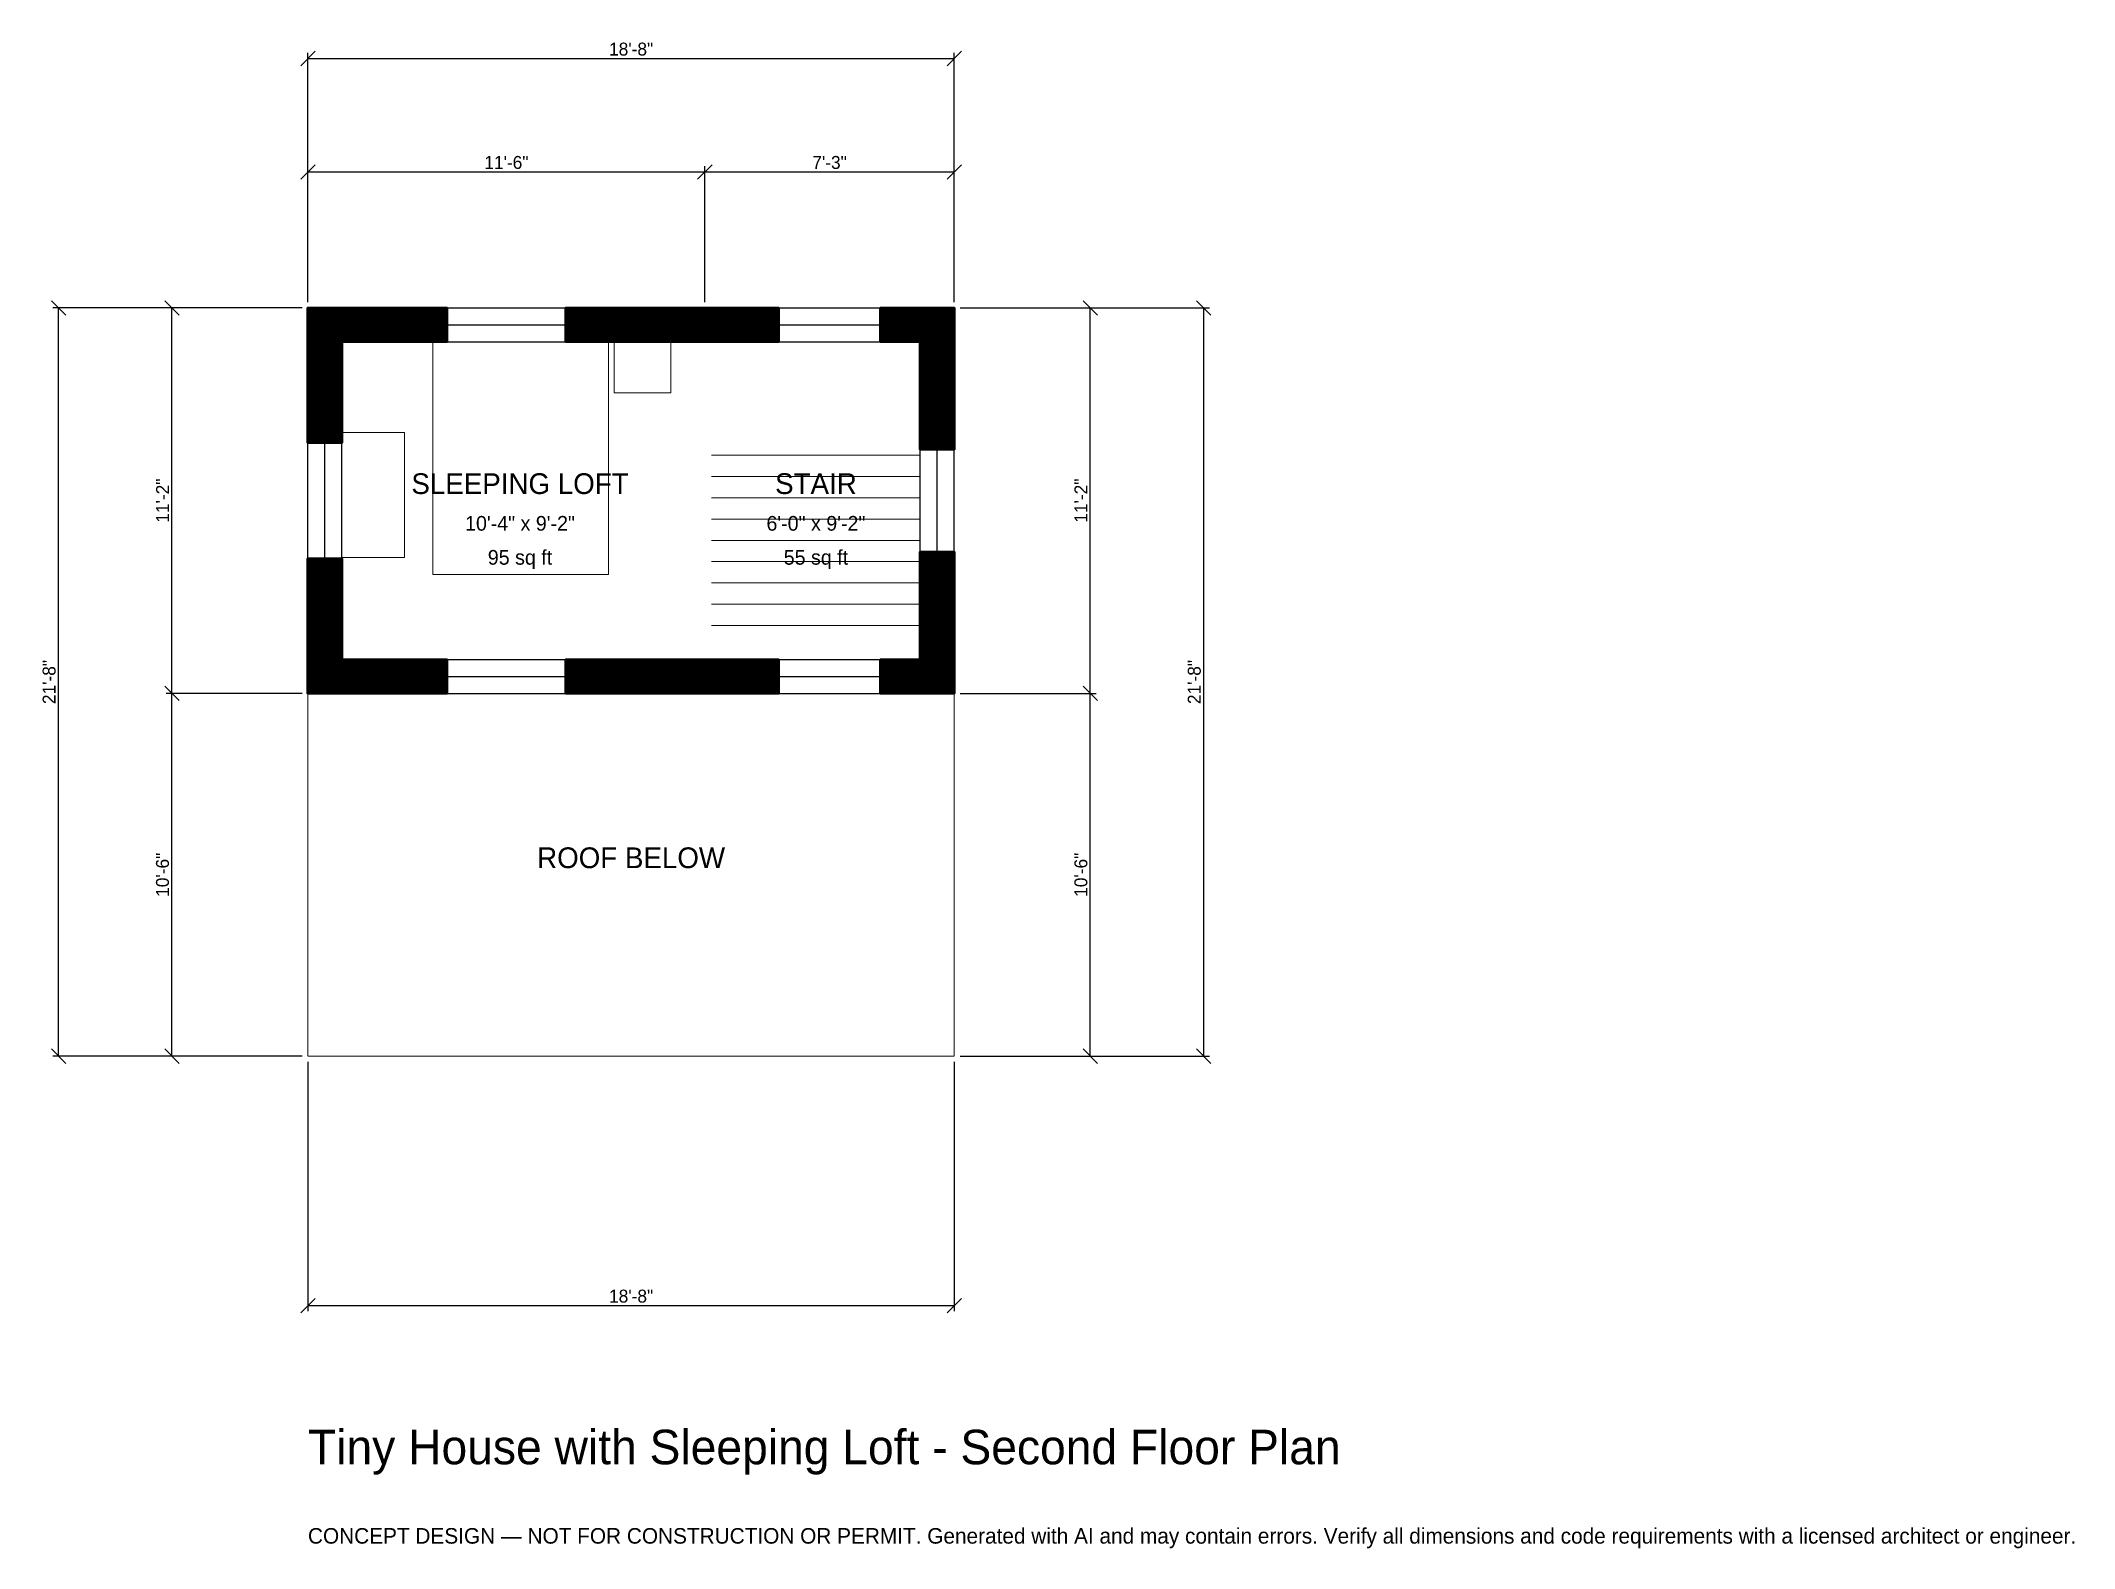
# Model space of a CAD drawing. Header units: inches. Extents: x -93 to 613, y -171 to 353.
import ezdxf
from ezdxf.enums import TextEntityAlignment as Align

# ---------------------------------------------------------------- set-up
doc = ezdxf.new("R2010")
doc.units = ezdxf.units.IN
doc.header["$MEASUREMENT"] = 0
doc.linetypes.add('DASHED', pattern=[0.6, 0.5, -0.1])
for name, color, linetype, lineweight in [('A-ANNO-DIMS', 1, 'Continuous', 13), ('A-ANNO-TEXT', 7, 'Continuous', 18), ('A-AREA-IDEN', 7, 'Continuous', 18), ('A-FLOR-STRS', 3, 'Continuous', 18), ('A-FURN', 9, 'Continuous', 13), ('A-GLAZ', 4, 'Continuous', 25), ('A-SITE-PAVE', 8, 'Continuous', 13), ('A-WALL', 7, 'Continuous', 50), ('A-WALL-PATT', 8, 'Continuous', 13)]:
    doc.layers.add(name, color=color, linetype=linetype, lineweight=lineweight)
doc.dimstyles.new('PLAN', dxfattribs={"dimtxt": 4.5, "dimasz": 3, "dimexe": 2, "dimexo": 2, "dimgap": 1, "dimtad": 1, "dimdec": 0, "dimlunit": 4, "dimtsz": 2.5, "dimcen": 2.5, "dimclrd": 1, "dimclre": 1, "dimazin": 3, "dimtfac": 1, "dimtmove": 0, "dimatfit": 3})

msp = doc.modelspace()

# ---------------------------------------------------------------- hatches: boundary and pattern name
at = {"layer": 'A-WALL-PATT'}
h = msp.add_hatch(dxfattribs=at)
h.set_pattern_fill('ANSI31', color=8, scale=0.8)
h.paths.add_polyline_path([(224.4094, 125.9842), (212.5984, 125.9842), (212.5984, 125.9843), (198.8189, 125.9843), (198.8189, 137.7953), (212.5984, 137.7953), (212.5984, 175.1969), (224.4094, 175.1969), (224.4094, 137.7953), (224.4095, 137.7953), (224.4095, 125.9843), (224.4094, 125.9843), (224.4094, 125.9842)])
h.paths.add_polyline_path([(143.7008, 125.9843), (131.8898, 125.9843), (89.5669, 125.9843), (89.5669, 137.7953), (131.8898, 137.7953), (143.7008, 137.7953), (163.3858, 137.7953), (163.3858, 125.9843), (143.7008, 125.9843)])
h.paths.add_polyline_path([(11.811, 125.9843), (11.811, 125.9842), (0, 125.9842), (0, 125.9843), (0, 125.9843), (0, 137.7953), (0, 137.7953), (0, 172.8346), (11.811, 172.8346), (11.811, 137.7953), (48.2283, 137.7953), (48.2283, 125.9843), (11.811, 125.9843)])
h.paths.add_polyline_path([(0, 248.0315), (0, 248.0315), (0, 259.8425), (0, 259.8425), (0, 259.8426), (11.811, 259.8426), (11.811, 259.8425), (48.2283, 259.8425), (48.2283, 248.0315), (11.811, 248.0315), (11.811, 212.9921), (0, 212.9921), (0, 248.0315)])
h.paths.add_polyline_path([(131.8898, 259.8425), (143.7008, 259.8425), (163.3858, 259.8425), (163.3858, 248.0315), (143.7008, 248.0315), (131.8898, 248.0315), (89.5669, 248.0315), (89.5669, 259.8425), (131.8898, 259.8425)])
h.paths.add_polyline_path([(212.5984, 259.8425), (212.5984, 259.8426), (224.4094, 259.8426), (224.4094, 259.8425), (224.4095, 259.8425), (224.4095, 248.0315), (224.4094, 248.0315), (224.4094, 210.6299), (212.5984, 210.6299), (212.5984, 248.0315), (198.8189, 248.0315), (198.8189, 259.8425), (212.5984, 259.8425)])

# ---------------------------------------------------------------- linework, layer by layer
at = {"layer": 'A-FLOR-STRS'}
for p, q in [((140.1575, 208.6614), (212.5984, 208.6614)), ((140.1575, 201.2795), (212.5984, 201.2795)), ((140.1575, 193.8976), (212.5984, 193.8976)), ((140.1575, 186.5157), (212.5984, 186.5157)), ((140.1575, 179.1339), (212.5984, 179.1339)), ((140.1575, 171.752), (212.5984, 171.752)), ((140.1575, 164.3701), (212.5984, 164.3701)), ((140.1575, 156.9882), (212.5984, 156.9882)), ((140.1575, 149.6063), (212.5984, 149.6063))]:
    msp.add_line(p, q, dxfattribs=at)
at = {"layer": 'A-FURN'}
for points in [[(43.3071, 167.3228), (104.3307, 167.3228), (104.3307, 248.0315), (43.3071, 248.0315)], [(106.2992, 230.315), (125.9843, 230.315), (125.9843, 248.0315), (106.2992, 248.0315)], [(11.811, 173.2283), (33.4646, 173.2283), (33.4646, 216.5354), (11.811, 216.5354)]]:
    msp.add_lwpolyline(points, close=True, dxfattribs=at)
at = {"layer": 'A-GLAZ'}
for p, q in [((48.2283, 259.8425), (89.5669, 259.8425)), ((163.3858, 259.8425), (198.8189, 259.8425)), ((48.2283, 253.937), (89.5669, 253.937)), ((48.2283, 248.0315), (89.5669, 248.0315)), ((163.3858, 253.937), (198.8189, 253.937)), ((163.3858, 248.0315), (198.8189, 248.0315)), ((0, 172.8346), (0, 212.9921)), ((5.9055, 172.8346), (5.9055, 212.9921)), ((11.811, 172.8346), (11.811, 212.9921)), ((212.5984, 175.1969), (212.5984, 210.6299)), ((218.5039, 175.1969), (218.5039, 210.6299)), ((224.4094, 175.1969), (224.4094, 210.6299)), ((48.2283, 137.7953), (89.5669, 137.7953)), ((163.3858, 137.7953), (198.8189, 137.7953)), ((48.2283, 131.8898), (89.5669, 131.8898)), ((163.3858, 131.8898), (198.8189, 131.8898)), ((48.2283, 125.9843), (89.5669, 125.9843)), ((163.3858, 125.9843), (198.8189, 125.9843))]:
    msp.add_line(p, q, dxfattribs=at)
at = {"layer": 'A-SITE-PAVE', "linetype": 'DASHED'}
msp.add_lwpolyline([(0, 0), (224.4094, 0), (224.4094, 125.9843), (0, 125.9843)], close=True, dxfattribs=at)
at = {"layer": 'A-WALL'}
for points in [[(0, 248.0315), (0, 248.0315), (0, 259.8425), (0, 259.8425), (0, 259.8426), (11.811, 259.8426), (11.811, 259.8425), (48.2283, 259.8425), (48.2283, 248.0315), (11.811, 248.0315), (11.811, 212.9921), (0, 212.9921), (0, 248.0315)], [(131.8898, 259.8425), (143.7008, 259.8425), (163.3858, 259.8425), (163.3858, 248.0315), (143.7008, 248.0315), (131.8898, 248.0315), (89.5669, 248.0315), (89.5669, 259.8425), (131.8898, 259.8425)], [(212.5984, 259.8425), (212.5984, 259.8426), (224.4094, 259.8426), (224.4094, 259.8425), (224.4095, 259.8425), (224.4095, 248.0315), (224.4094, 248.0315), (224.4094, 210.6299), (212.5984, 210.6299), (212.5984, 248.0315), (198.8189, 248.0315), (198.8189, 259.8425), (212.5984, 259.8425)], [(11.811, 125.9843), (11.811, 125.9842), (0, 125.9842), (0, 125.9843), (0, 125.9843), (0, 137.7953), (0, 137.7953), (0, 172.8346), (11.811, 172.8346), (11.811, 137.7953), (48.2283, 137.7953), (48.2283, 125.9843), (11.811, 125.9843)], [(224.4094, 125.9842), (212.5984, 125.9842), (212.5984, 125.9843), (198.8189, 125.9843), (198.8189, 137.7953), (212.5984, 137.7953), (212.5984, 175.1969), (224.4094, 175.1969), (224.4094, 137.7953), (224.4095, 137.7953), (224.4095, 125.9843), (224.4094, 125.9843), (224.4094, 125.9842)], [(143.7008, 125.9843), (131.8898, 125.9843), (89.5669, 125.9843), (89.5669, 137.7953), (131.8898, 137.7953), (143.7008, 137.7953), (163.3858, 137.7953), (163.3858, 125.9843), (143.7008, 125.9843)]]:
    msp.add_lwpolyline(points, close=True, dxfattribs=at)

# ---------------------------------------------------------------- texts
at = {"layer": 'A-ANNO-TEXT'}
for s, height, p in [('Tiny House with Sleeping Loft - Second Floor Plan', 12, (0, -141.7323)), ('CONCEPT DESIGN — NOT FOR CONSTRUCTION OR PERMIT. Generated with AI and may contain errors. Verify all dimensions and code requirements with a licensed architect or engineer.', 5.4, (0, -169.2913))]:
    msp.add_text(s, height=height, dxfattribs=at).set_placement(p)
at = {"layer": 'A-AREA-IDEN'}
for s, height, p in [('SLEEPING LOFT', 7.2, (73.622, 198.8189)), ('STAIR', 7.2, (176.378, 198.8189)), ('10\'-4" x 9\'-2"', 5.1, (73.622, 185.0394)), ('6\'-0" x 9\'-2"', 5.1, (176.378, 185.0394)), ('95 sq ft', 5.1, (73.622, 173.2283)), ('55 sq ft', 5.1, (176.378, 173.2283)), ('ROOF BELOW', 7.2, (112.2047, 68.8976))]:
    msp.add_text(s, height=height, dxfattribs=at).set_placement(p, align=Align.MIDDLE_CENTER)

# ---------------------------------------------------------------- dimensions: what is measured, and where the dimension line sits
at = {"layer": 'A-ANNO-DIMS'}
for base, p1, p2, text in [((0, 346.4567), (0, 259.8425), (224.4094, 259.8425), '18\'-8"'), ((0, 307.0866), (0, 259.8425), (137.7953, 259.8425), '11\'-6"'), ((137.7953, 307.0866), (137.7953, 259.8425), (224.4094, 259.8425), '7\'-3"'), ((0, -86.6142), (0, 0), (224.4094, 0), '18\'-8"')]:
    msp.add_linear_dim(base=base, p1=p1, p2=p2, text=text, dimstyle='PLAN', dxfattribs=at).render()
for base, p1, p2, text in [((-86.6142, 0), (0, 0), (0, 259.8425), '21\'-8"'), ((-47.2441, 125.9843), (0, 125.9843), (0, 259.8425), '11\'-2"'), ((271.6535, 125.9843), (224.4094, 125.9843), (224.4094, 259.8425), '11\'-2"'), ((311.0236, 0), (224.4094, 0), (224.4094, 259.8425), '21\'-8"'), ((-47.2441, 0), (0, 0), (0, 125.9843), '10\'-6"'), ((271.6535, 0), (224.4094, 0), (224.4094, 125.9843), '10\'-6"')]:
    msp.add_linear_dim(base=base, p1=p1, p2=p2, angle=90, text=text, dimstyle='PLAN', dxfattribs=at).render()

doc.saveas('drawing.dxf')
